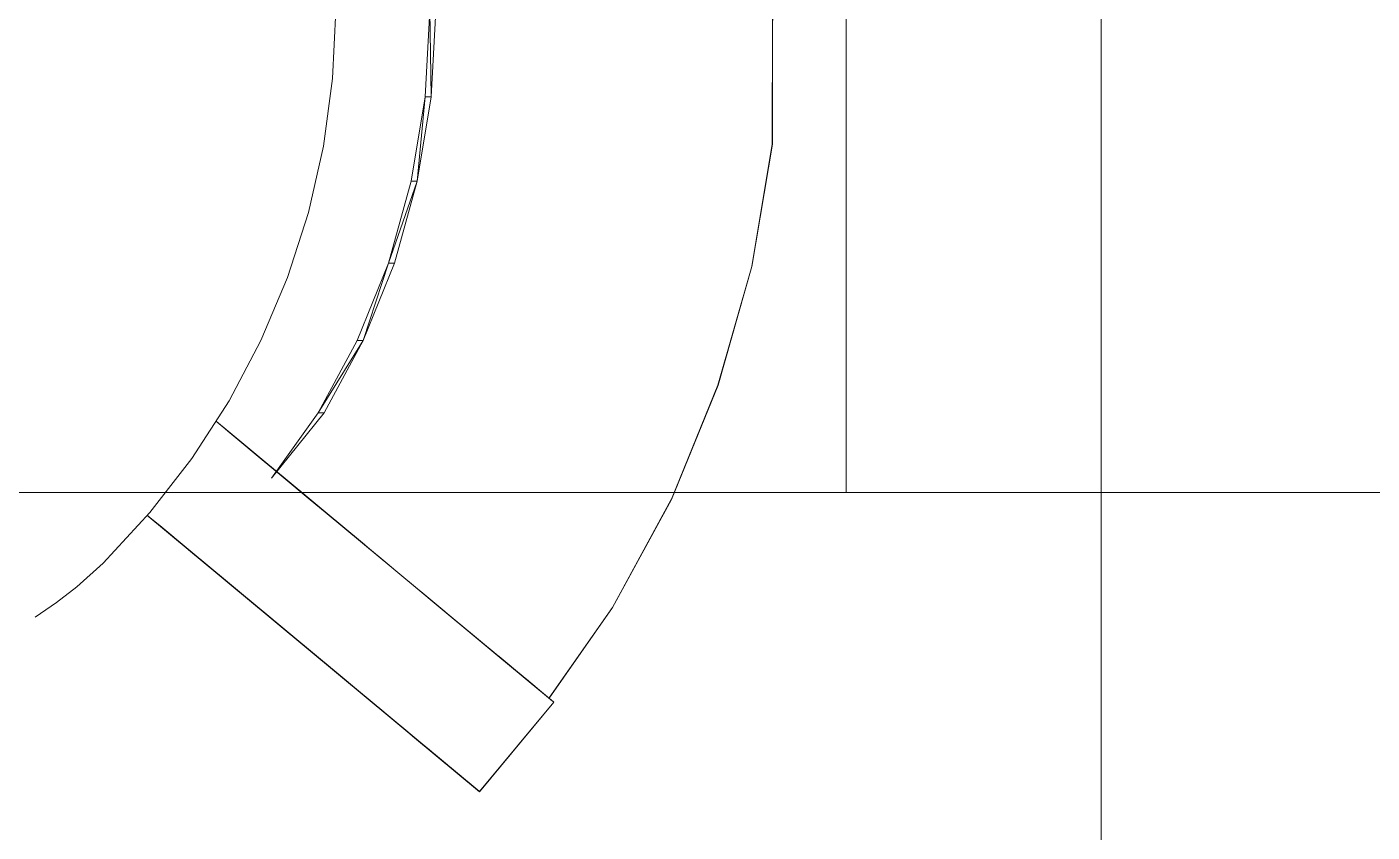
# Model space of a CAD drawing. Extents: x -566 to 72611, y -487 to 32334.
# Drawn here: x 170.12 to 183.16, y 170.46 to 178.26 of the extents above; entities that cross this region are included whole.
import ezdxf

# ---------------------------------------------------------------- set-up
doc = ezdxf.new("R2010")
doc.units = 0
doc.header["$LTSCALE"] = 0.5
doc.header["$MEASUREMENT"] = 0
doc.linetypes.add('HIDDEN', pattern=[0.375, 0.25, -0.125])
doc.layers.add('ceilling', color=141, linetype='CONTINUOUS', lineweight=18)
doc.layers.add('projection', color=153, linetype='HIDDEN', lineweight=9)
doc.layers.add('floor', color=7, linetype='CONTINUOUS', lineweight=5, true_color=0xcfcfcf)
doc.layers.add('layout', color=7, linetype='CONTINUOUS', lineweight=5, true_color=0xcfcfcf)

msp = doc.modelspace()

# ---------------------------------------------------------------- hatches: boundary and pattern name
at = {"layer": 'floor'}
h = msp.add_hatch(dxfattribs=at)
h.set_pattern_fill('ANSI37', color=256, scale=100, angle=45)
h.set_pattern_definition([(90, (243.028, 267.632), (-12.5, 9e-16), []), (180, (243.028, 267.632), (-9e-16, -12.5), [])])
h.paths.add_polyline_path([(253.46925, 349.5), (154.11744, 349.5), (154.11744, 348.5), (101.14781, 348.5), (101.14781, 349.5), (0, 349.5), (0, 344.5), (36, 344.5, -0.33835703), (0, 308.66941), (0, 308.5), (0, 173.75), (253.46925, 173.75)])
h.paths.add_polyline_path([(36, 344.5), (0, 344.5), (0, 308.66941, 0.33835703)], flags=17)
h.paths.add_polyline_path([(253.46925, 173.75), (0, 173.75), (0, 173.74997), (0, 169.75), (253.46925, 169.75)])
h.paths.add_polyline_path([(253.46925, 169.75), (0, 169.75), (0, 149.21137), (36, 149.21137, -0.33835703), (0, 113.38078), (0, 113.21137), (0, 29.94998), (0, -5), (253.46925, -5)])
h.paths.add_polyline_path([(36, 149.21137), (0, 149.21137), (0, 113.38078, 0.33835703)], flags=17)
h.paths.add_polyline_path([(575.25, 169.75), (510, 169.75), (474.75, 169.75), (327.5, 169.75), (285.46925, 169.75), (285.46925, 165.75), (253.46925, 165.75), (253.46925, -5), (263.99725, -5), (263.99725, 95.99051), (287, 95.99051), (287, 97.5), (292, 97.5), (292, -5), (341.25, -5), (341.25, 13.02988), (341.25012, 15.02988), (346.24839, 15.02988, 0.36108524), (374.08728, 41.24999), (346.25012, 41.24999), (346.25012, 42.99999), (341.25, 42.99999), (341.25, 44.99999), (341.25, 97.5), (357.75, 97.5), (405.75, 97.5), (575.25, 97.5)])

# ---------------------------------------------------------------- linework, layer by layer
at = {"layer": 'ceilling'}
for p, q in [((178.06343, 349.5), (178.06343, 173.75)), ((327.5, 173.75), (0, 173.74997))]:
    msp.add_line(p, q, dxfattribs=at)
at = {"layer": 'layout'}
for points in [[(177.34728, 177.12474, 71.92437), (177.34728, 177.12474, 71.92437), (177.35125, 179.5232, 71.91182), (177.34606, 177.1255, 71.96455)], [(173.0841, 177.7616, 58.93004), (173.0841, 177.7616, 58.93004), (173.11468, 178.42087, 58.93004), (173.0841, 177.7616, 60.05685)], [(173.11468, 178.42087, 60.05685), (173.11468, 178.42087, 60.05685), (173.0841, 177.7616, 60.05685), (173.11468, 178.42087, 58.93004)], [(174.02813, 178.41902, 61.94669), (174.02813, 178.41902, 61.94669), (174.03926, 177.58525, 62.83911), (173.98176, 177.58539, 61.94955)], [(174.08575, 178.41889, 62.83624), (174.08575, 178.41889, 62.83624), (174.02813, 178.41902, 61.94669), (174.03926, 177.58525, 62.83911)], [(172.99542, 177.10742, 58.93004), (172.99542, 177.10742, 58.93004), (173.0841, 177.7616, 58.93004), (172.99542, 177.10742, 60.05685)], [(173.0841, 177.7616, 60.05685), (173.0841, 177.7616, 60.05685), (172.99542, 177.10742, 60.05685), (173.0841, 177.7616, 58.93004)], [(173.8473, 176.76575, 61.95813), (173.8473, 176.76575, 61.95813), (173.90479, 176.76562, 62.84769), (173.98176, 177.58539, 61.94955)], [(174.03926, 177.58525, 62.83911), (174.03926, 177.58525, 62.83911), (173.98176, 177.58539, 61.94955), (173.90479, 176.76562, 62.84769)], [(172.84952, 176.46322, 58.93004), (172.84952, 176.46322, 58.93004), (172.99542, 177.10742, 58.93004), (172.84952, 176.46322, 60.05685)], [(172.99542, 177.10742, 60.05685), (172.99542, 177.10742, 60.05685), (172.84952, 176.46322, 60.05685), (172.99542, 177.10742, 58.93004)], [(177.34728, 177.12474, 71.92437), (177.34728, 177.12474, 71.92437), (177.14837, 175.94139, 71.94748), (177.34484, 177.12441, 71.88413)], [(173.8473, 176.76575, 61.95813), (173.8473, 176.76575, 61.95813), (173.62695, 175.97366, 61.97227), (173.90479, 176.76562, 62.84769)], [(173.68445, 175.97352, 62.86182), (173.68445, 175.97352, 62.86182), (173.90479, 176.76562, 62.84769), (173.62695, 175.97366, 61.97227)], [(172.64726, 175.83378, 58.93004), (172.64726, 175.83378, 58.93004), (172.84952, 176.46322, 58.93004), (172.64726, 175.83378, 60.05685)], [(172.84952, 176.46322, 60.05685), (172.84952, 176.46322, 60.05685), (172.64726, 175.83378, 60.05685), (172.84952, 176.46322, 58.93004)], [(173.32431, 175.22222, 61.99172), (173.32431, 175.22222, 61.99172), (173.3818, 175.22209, 62.88128), (173.62695, 175.97366, 61.97227)], [(173.68445, 175.97352, 62.86182), (173.68445, 175.97352, 62.86182), (173.62695, 175.97366, 61.97227), (173.3818, 175.22209, 62.88128)], [(176.82099, 174.78903, 71.98148), (176.82099, 174.78903, 71.98148), (177.14837, 175.94139, 71.94748), (176.8199, 174.7909, 72.02164)], [(172.39035, 175.22384, 58.93004), (172.39035, 175.22384, 58.93004), (172.64726, 175.83378, 58.93004), (172.39035, 175.22384, 60.05685)], [(172.64726, 175.83378, 60.05685), (172.64726, 175.83378, 60.05685), (172.39035, 175.22384, 60.05685), (172.64726, 175.83378, 58.93004)], [(172.08064, 174.63794, 58.93004), (172.08064, 174.63794, 58.93004), (172.39035, 175.22384, 58.93004), (172.08064, 174.63794, 60.05685)], [(172.39035, 175.22384, 60.05685), (172.39035, 175.22384, 60.05685), (172.08064, 174.63794, 60.05685), (172.39035, 175.22384, 58.93004)], [(173.32431, 175.22222, 61.99172), (173.32431, 175.22222, 61.99172), (172.94439, 174.52385, 62.01618), (173.3818, 175.22209, 62.88128)], [(173.00189, 174.52372, 62.90574), (173.00189, 174.52372, 62.90574), (173.3818, 175.22209, 62.88128), (172.94439, 174.52385, 62.01618)], [(176.8199, 174.7909, 72.02164), (176.8199, 174.7909, 72.02164), (176.36848, 173.68495, 72.06605), (176.82099, 174.78903, 71.98148)], [(176.36933, 173.6826, 72.0259), (176.36933, 173.6826, 72.0259), (176.82099, 174.78903, 71.98148), (176.36848, 173.68495, 72.06605)], [(176.82099, 174.78903, 71.98148), (176.82099, 174.78903, 71.98148), (176.36933, 173.6826, 72.0259), (176.81843, 174.78849, 71.94125)], [(171.72034, 174.08049, 58.93004), (171.72034, 174.08049, 58.93004), (172.08064, 174.63794, 58.93004), (171.72034, 174.08049, 60.05685)], [(172.08064, 174.63794, 60.05685), (172.08064, 174.63794, 60.05685), (171.72034, 174.08049, 60.05685), (172.08064, 174.63794, 58.93004)], [(172.94439, 174.52385, 62.01618), (172.94439, 174.52385, 62.01618), (172.49346, 173.89013, 62.04524), (173.00189, 174.52372, 62.90574)], [(172.8268, 173.71604, 59.12624), (172.8268, 173.71604, 59.12624), (172.80694, 173.73257, 58.90376), (171.95835, 174.43791, 59.01377)], [(171.97882, 174.42092, 59.24274), (171.97882, 174.42092, 59.24274), (172.8268, 173.71604, 59.12624), (171.95835, 174.43791, 59.01377)], [(171.96481, 174.43252, 53.44645), (171.96481, 174.43252, 53.44645), (172.86176, 173.68697, 53.0002), (172.01379, 174.39182, 52.88348)], [(172.814, 173.72673, 53.55014), (172.814, 173.72673, 53.55014), (172.86176, 173.68697, 53.0002), (171.96481, 174.43252, 53.44645)], [(172.84787, 173.69857, 59.34856), (172.84787, 173.69857, 59.34856), (172.8268, 173.71604, 59.12624), (171.97882, 174.42092, 59.24274)], [(172.00038, 174.40293, 59.47154), (172.00038, 174.40293, 59.47154), (172.84787, 173.69857, 59.34856), (171.97882, 174.42092, 59.24274)], [(172.86871, 173.68125, 59.55784), (172.86871, 173.68125, 59.55784), (172.84787, 173.69857, 59.34856), (172.00038, 174.40293, 59.47154)], [(172.02438, 174.38298, 59.71208), (172.02438, 174.38298, 59.71208), (172.86871, 173.68125, 59.55784), (172.00038, 174.40293, 59.47154)], [(172.01379, 174.39182, 52.88348), (172.01379, 174.39182, 52.88348), (172.91525, 173.64257, 52.45103), (172.06849, 174.34634, 52.32131)], [(172.86176, 173.68697, 53.0002), (172.86176, 173.68697, 53.0002), (172.91525, 173.64257, 52.45103), (172.01379, 174.39182, 52.88348)], [(173.39309, 173.24537, 63.17395), (173.39309, 173.24537, 63.17395), (172.86871, 173.68125, 59.55784), (172.02438, 174.38298, 59.71208)], [(172.55547, 173.94162, 63.37397), (172.55547, 173.94162, 63.37397), (173.39309, 173.24537, 63.17395), (172.02438, 174.38298, 59.71208)], [(172.06849, 174.34634, 52.32131), (172.06849, 174.34634, 52.32131), (172.97434, 173.59345, 51.90273), (172.12892, 174.29609, 51.76002)], [(172.91525, 173.64257, 52.45103), (172.91525, 173.64257, 52.45103), (172.97434, 173.59345, 51.90273), (172.06849, 174.34634, 52.32131)], [(172.12892, 174.29609, 51.76002), (172.12892, 174.29609, 51.76002), (173.03903, 173.53965, 51.35538), (172.1952, 174.24101, 51.1997)], [(172.97434, 173.59345, 51.90273), (172.97434, 173.59345, 51.90273), (173.03903, 173.53965, 51.35538), (172.12892, 174.29609, 51.76002)], [(172.1952, 174.24101, 51.1997), (172.1952, 174.24101, 51.1997), (173.10933, 173.4812, 50.80907), (172.2672, 174.18118, 50.64045)], [(173.03903, 173.53965, 51.35538), (173.03903, 173.53965, 51.35538), (173.10933, 173.4812, 50.80907), (172.1952, 174.24101, 51.1997)], [(171.31238, 173.55564, 58.93004), (171.31238, 173.55564, 58.93004), (171.72034, 174.08049, 58.93004), (171.31238, 173.55564, 60.05685)], [(171.72034, 174.08049, 60.05685), (171.72034, 174.08049, 60.05685), (171.31238, 173.55564, 60.05685), (171.72034, 174.08049, 58.93004)], [(172.2672, 174.18118, 50.64045), (172.2672, 174.18118, 50.64045), (173.18536, 173.41806, 50.26387), (172.34494, 174.11655, 50.08234)], [(173.10933, 173.4812, 50.80907), (173.10933, 173.4812, 50.80907), (173.18536, 173.41806, 50.26387), (172.2672, 174.18118, 50.64045)], [(172.34494, 174.11655, 50.08234), (172.34494, 174.11655, 50.08234), (173.26687, 173.35031, 49.71989), (172.42839, 174.04717, 49.52547)], [(173.18536, 173.41806, 50.26387), (173.18536, 173.41806, 50.26387), (173.26687, 173.35031, 49.71989), (172.34494, 174.11655, 50.08234)], [(172.42839, 174.04717, 49.52547), (172.42839, 174.04717, 49.52547), (173.35422, 173.27763, 49.17523), (172.51733, 173.97329, 48.97174)], [(173.26687, 173.35031, 49.71989), (173.26687, 173.35031, 49.71989), (173.35422, 173.27763, 49.17523), (172.42839, 174.04717, 49.52547)], [(172.51733, 173.97329, 48.97174), (172.51733, 173.97329, 48.97174), (173.44097, 173.20553, 48.64936), (172.60432, 173.90098, 48.44434)], [(173.35422, 173.27763, 49.17523), (173.35422, 173.27763, 49.17523), (173.44097, 173.20553, 48.64936), (172.51733, 173.97329, 48.97174)], [(173.10117, 173.48802, 66.49699), (173.10117, 173.48802, 66.49699), (172.55547, 173.94162, 63.37397), (173.28709, 173.33351, 67.56084)], [(172.60432, 173.90098, 48.44434), (172.60432, 173.90098, 48.44434), (173.52711, 173.13395, 48.12128), (172.6901, 173.8297, 47.9185)], [(173.44097, 173.20553, 48.64936), (173.44097, 173.20553, 48.64936), (173.52711, 173.13395, 48.12128), (172.60432, 173.90098, 48.44434)], [(172.6901, 173.8297, 47.9185), (172.6901, 173.8297, 47.9185), (173.61227, 173.06316, 47.59299), (172.77489, 173.75923, 47.39245)], [(173.52711, 173.13395, 48.12128), (173.52711, 173.13395, 48.12128), (173.61227, 173.06316, 47.59299), (172.6901, 173.8297, 47.9185)], [(172.77489, 173.75923, 47.39245), (172.77489, 173.75923, 47.39245), (173.69658, 172.99314, 47.06447), (172.85872, 173.68951, 46.86617)], [(173.61227, 173.06316, 47.59299), (173.61227, 173.06316, 47.59299), (173.69658, 172.99314, 47.06447), (172.77489, 173.75923, 47.39245)], [(170.85959, 173.06734, 58.93004), (170.85959, 173.06734, 58.93004), (171.31238, 173.55564, 58.93004), (170.85959, 173.06734, 60.05685)], [(171.31238, 173.55564, 60.05685), (171.31238, 173.55564, 60.05685), (170.85959, 173.06734, 60.05685), (171.31238, 173.55564, 58.93004)], [(176.36933, 173.6826, 72.0259), (176.36933, 173.6826, 72.0259), (175.79916, 172.63634, 72.0802), (176.36677, 173.68193, 71.98568)], [(171.29351, 173.52526, 52.88348), (171.29351, 173.52526, 52.88348), (171.34822, 173.47979, 52.32131), (172.19498, 172.77601, 52.45103)], [(172.14149, 172.82041, 53.0002), (172.14149, 172.82041, 53.0002), (171.29351, 173.52526, 52.88348), (172.19498, 172.77601, 52.45103)], [(172.67282, 172.37881, 63.17395), (172.67282, 172.37881, 63.17395), (171.30411, 173.51642, 59.71208), (172.14844, 172.81466, 59.55784)], [(171.8352, 173.07506, 63.37397), (171.8352, 173.07506, 63.37397), (171.30411, 173.51642, 59.71208), (172.67282, 172.37881, 63.17395)], [(171.34822, 173.47979, 52.32131), (171.34822, 173.47979, 52.32131), (171.40865, 173.42951, 51.76002), (172.25407, 172.72689, 51.90273)], [(172.19498, 172.77601, 52.45103), (172.19498, 172.77601, 52.45103), (171.34822, 173.47979, 52.32131), (172.25407, 172.72689, 51.90273)], [(171.40865, 173.42951, 51.76002), (171.40865, 173.42951, 51.76002), (171.47493, 173.37445, 51.1997), (172.31876, 172.67309, 51.35538)], [(172.25407, 172.72689, 51.90273), (172.25407, 172.72689, 51.90273), (171.40865, 173.42951, 51.76002), (172.31876, 172.67309, 51.35538)], [(171.47493, 173.37445, 51.1997), (171.47493, 173.37445, 51.1997), (171.54693, 173.31459, 50.64045), (172.38906, 172.61464, 50.80906)], [(172.31876, 172.67309, 51.35538), (172.31876, 172.67309, 51.35538), (171.47493, 173.37445, 51.1997), (172.38906, 172.61464, 50.80906)], [(171.54693, 173.31459, 50.64045), (171.54693, 173.31459, 50.64045), (171.62466, 173.24999, 50.08234), (172.46509, 172.55151, 50.26387)], [(172.38906, 172.61464, 50.80906), (172.38906, 172.61464, 50.80906), (171.54693, 173.31459, 50.64045), (172.46509, 172.55151, 50.26387)], [(171.62466, 173.24999, 50.08234), (171.62466, 173.24999, 50.08234), (171.70812, 173.18061, 49.52547), (172.5466, 172.48375, 49.71989)], [(172.46509, 172.55151, 50.26387), (172.46509, 172.55151, 50.26387), (171.62466, 173.24999, 50.08234), (172.5466, 172.48375, 49.71989)], [(171.70812, 173.18061, 49.52547), (171.70812, 173.18061, 49.52547), (171.79706, 173.10674, 48.97174), (172.63395, 172.41107, 49.17523)], [(172.5466, 172.48375, 49.71989), (172.5466, 172.48375, 49.71989), (171.70812, 173.18061, 49.52547), (172.63395, 172.41107, 49.17523)], [(170.60698, 172.83825, 60.05685), (170.60698, 172.83825, 60.05685), (170.60698, 172.83825, 58.93004), (170.85959, 173.06734, 60.05685)], [(170.85959, 173.06734, 58.93004), (170.85959, 173.06734, 58.93004), (170.85959, 173.06734, 60.05685), (170.60698, 172.83825, 58.93004)], [(171.79706, 173.10674, 48.97174), (171.79706, 173.10674, 48.97174), (171.88405, 173.03442, 48.44434), (172.7207, 172.33897, 48.64935)], [(172.63395, 172.41107, 49.17523), (172.63395, 172.41107, 49.17523), (171.79706, 173.10674, 48.97174), (172.7207, 172.33897, 48.64935)], [(173.21535, 171.92782, 66.27911), (173.21535, 171.92782, 66.27911), (171.8352, 173.07506, 63.37397), (172.67282, 172.37881, 63.17395)], [(172.3809, 172.62146, 66.49699), (172.3809, 172.62146, 66.49699), (171.8352, 173.07506, 63.37397), (173.21535, 171.92782, 66.27911)], [(171.88405, 173.03442, 48.44434), (171.88405, 173.03442, 48.44434), (171.96982, 172.96315, 47.9185), (172.80684, 172.26739, 48.12128)], [(172.7207, 172.33897, 48.64935), (172.7207, 172.33897, 48.64935), (171.88405, 173.03442, 48.44434), (172.80684, 172.26739, 48.12128)], [(171.96982, 172.96315, 47.9185), (171.96982, 172.96315, 47.9185), (172.05462, 172.89267, 47.39245), (172.892, 172.1966, 47.59299)], [(172.80684, 172.26739, 48.12128), (172.80684, 172.26739, 48.12128), (171.96982, 172.96315, 47.9185), (172.892, 172.1966, 47.59299)], [(174.78129, 172.09158, 70.61703), (174.78129, 172.09158, 70.61703), (174.72597, 172.13751, 70.39111), (173.69658, 172.99314, 47.06447)], [(173.90687, 172.81828, 70.68393), (173.90687, 172.81828, 70.68393), (174.78129, 172.09158, 70.61703), (173.69658, 172.99314, 47.06447)], [(170.40717, 172.68607, 60.05685), (170.40717, 172.68607, 60.05685), (170.40717, 172.68607, 58.93004), (170.60698, 172.83825, 60.05685)], [(170.60698, 172.83825, 58.93004), (170.60698, 172.83825, 58.93004), (170.60698, 172.83825, 60.05685), (170.40717, 172.68607, 58.93004)], [(172.05462, 172.89267, 47.39245), (172.05462, 172.89267, 47.39245), (172.13845, 172.82295, 46.86617), (172.97631, 172.12658, 47.06447)], [(172.892, 172.1966, 47.59299), (172.892, 172.1966, 47.59299), (172.05462, 172.89267, 47.39245), (172.97631, 172.12658, 47.06447)], [(172.13845, 172.82295, 46.86617), (172.13845, 172.82295, 46.86617), (172.22142, 172.75404, 46.33966), (173.05952, 172.05739, 46.53571)], [(172.97631, 172.12658, 47.06447), (172.97631, 172.12658, 47.06447), (172.13845, 172.82295, 46.86617), (173.05952, 172.05739, 46.53571)], [(174.83867, 172.04377, 70.84214), (174.83867, 172.04377, 70.84214), (174.78129, 172.09158, 70.61703), (173.90687, 172.81828, 70.68393)], [(173.95816, 172.77571, 70.83027), (173.95816, 172.77571, 70.83027), (174.83867, 172.04377, 70.84214), (173.90687, 172.81828, 70.68393)], [(174.01141, 172.73142, 70.97549), (174.01141, 172.73142, 70.97549), (174.83867, 172.04377, 70.84214), (173.95816, 172.77571, 70.83027)], [(170.20029, 172.5432, 60.05685), (170.20029, 172.5432, 60.05685), (170.20029, 172.5432, 58.93004), (170.40717, 172.68607, 60.05685)], [(170.40717, 172.68607, 58.93004), (170.40717, 172.68607, 58.93004), (170.40717, 172.68607, 60.05685), (170.20029, 172.5432, 58.93004)], [(172.22142, 172.75404, 46.33966), (172.22142, 172.75404, 46.33966), (172.30341, 172.68588, 45.81293), (173.14189, 171.98893, 46.00674)], [(173.05952, 172.05739, 46.53571), (173.05952, 172.05739, 46.53571), (172.22142, 172.75404, 46.33966), (173.14189, 171.98893, 46.00674)], [(172.30341, 172.68588, 45.81293), (172.30341, 172.68588, 45.81293), (172.38443, 172.61853, 45.28599), (173.22327, 171.9213, 45.47755)], [(173.14189, 171.98893, 46.00674), (173.14189, 171.98893, 46.00674), (172.30341, 172.68588, 45.81293), (173.22327, 171.9213, 45.47755)], [(174.89849, 171.99414, 71.06638), (174.89849, 171.99414, 71.06638), (174.83867, 172.04377, 70.84214), (174.01141, 172.73142, 70.97549)], [(174.06672, 172.68543, 71.11958), (174.06672, 172.68543, 71.11958), (174.89849, 171.99414, 71.06638), (174.01141, 172.73142, 70.97549)], [(174.96039, 171.94266, 71.28973), (174.96039, 171.94266, 71.28973), (174.89849, 171.99414, 71.06638), (174.06672, 172.68543, 71.11958)], [(174.12411, 172.63778, 71.26247), (174.12411, 172.63778, 71.26247), (174.96039, 171.94266, 71.28973), (174.06672, 172.68543, 71.11958)], [(173.40115, 171.77342, 67.34216), (173.40115, 171.77342, 67.34216), (172.3809, 172.62146, 66.49699), (173.21535, 171.92782, 66.27911)], [(172.56682, 172.46695, 67.56084), (172.56682, 172.46695, 67.56084), (172.3809, 172.62146, 66.49699), (173.40115, 171.77342, 67.34216)], [(172.38443, 172.61853, 45.28599), (172.38443, 172.61853, 45.28599), (172.46448, 172.55196, 44.75883), (173.30368, 171.85446, 44.94815)], [(173.22327, 171.9213, 45.47755), (173.22327, 171.9213, 45.47755), (172.38443, 172.61853, 45.28599), (173.30368, 171.85446, 44.94815)], [(172.46448, 172.55196, 44.75883), (172.46448, 172.55196, 44.75883), (172.54367, 172.48617, 44.23145), (173.38312, 171.78839, 44.41853)], [(173.30368, 171.85446, 44.94815), (173.30368, 171.85446, 44.94815), (172.46448, 172.55196, 44.75883), (173.38312, 171.78839, 44.41853)], [(174.18344, 172.58842, 71.40414), (174.18344, 172.58842, 71.40414), (174.96039, 171.94266, 71.28973), (174.12411, 172.63778, 71.26247)], [(175.02447, 171.88935, 71.51215), (175.02447, 171.88935, 71.51215), (174.96039, 171.94266, 71.28973), (174.18344, 172.58842, 71.40414)], [(174.24484, 172.53743, 71.54452), (174.24484, 172.53743, 71.54452), (175.02447, 171.88935, 71.51215), (174.18344, 172.58842, 71.40414)], [(175.09075, 171.83424, 71.7336), (175.09075, 171.83424, 71.7336), (175.02447, 171.88935, 71.51215), (174.24484, 172.53743, 71.54452)], [(174.30808, 172.48479, 71.68359), (174.30808, 172.48479, 71.68359), (175.09075, 171.83424, 71.7336), (174.24484, 172.53743, 71.54452)], [(175.18368, 171.75709, 72.16083), (175.18368, 171.75709, 72.16083), (175.79916, 172.63634, 72.0802), (175.18332, 171.76015, 72.20093)], [(172.54367, 172.48617, 44.23145), (172.54367, 172.48617, 44.23145), (172.62189, 172.42117, 43.70387), (173.46171, 171.72311, 43.88869)], [(173.38312, 171.78839, 44.41853), (173.38312, 171.78839, 44.41853), (172.54367, 172.48617, 44.23145), (173.46171, 171.72311, 43.88869)], [(173.43612, 171.74438, 67.54053), (173.43612, 171.74438, 67.54053), (172.56682, 172.46695, 67.56084), (173.40115, 171.77342, 67.34216)], [(173.47145, 171.71497, 67.73835), (173.47145, 171.71497, 67.73835), (172.56682, 172.46695, 67.56084), (173.43612, 171.74438, 67.54053)], [(172.60215, 172.43754, 67.76163), (172.60215, 172.43754, 67.76163), (172.56682, 172.46695, 67.56084), (173.47145, 171.71497, 67.73835)], [(173.50739, 171.68516, 67.93604), (173.50739, 171.68516, 67.93604), (172.60215, 172.43754, 67.76163), (173.47145, 171.71497, 67.73835)], [(172.63809, 172.40767, 67.96268), (172.63809, 172.40767, 67.96268), (172.60215, 172.43754, 67.76163), (173.50739, 171.68516, 67.93604)], [(172.62189, 172.42117, 43.70387), (172.62189, 172.42117, 43.70387), (172.69913, 172.35696, 43.17608), (173.53931, 171.65863, 43.35866)], [(173.46171, 171.72311, 43.88869), (173.46171, 171.72311, 43.88869), (172.62189, 172.42117, 43.70387), (173.53931, 171.65863, 43.35866)], [(173.5437, 171.6549, 68.13358), (173.5437, 171.6549, 68.13358), (172.63809, 172.40767, 67.96268), (173.50739, 171.68516, 67.93604)], [(172.67452, 172.37737, 68.16358), (172.67452, 172.37737, 68.16358), (172.63809, 172.40767, 67.96268), (173.5437, 171.6549, 68.13358)], [(174.37338, 172.43054, 71.82132), (174.37338, 172.43054, 71.82132), (175.09075, 171.83424, 71.7336), (174.30808, 172.48479, 71.68359)], [(175.15935, 171.77731, 71.95406), (175.15935, 171.77731, 71.95406), (175.09075, 171.83424, 71.7336), (174.37338, 172.43054, 71.82132)], [(174.44063, 172.37465, 71.95763), (174.44063, 172.37465, 71.95763), (175.15935, 171.77731, 71.95406), (174.37338, 172.43054, 71.82132)], [(173.58062, 171.62423, 68.33097), (173.58062, 171.62423, 68.33097), (172.67452, 172.37737, 68.16358), (173.5437, 171.6549, 68.13358)], [(172.71156, 172.34662, 68.36434), (172.71156, 172.34662, 68.36434), (172.67452, 172.37737, 68.16358), (173.58062, 171.62423, 68.33097)], [(172.77553, 172.29346, 42.64754), (172.77553, 172.29346, 42.64754), (173.61583, 171.59501, 42.82899), (172.69913, 172.35696, 43.17608)], [(173.53931, 171.65863, 43.35866), (173.53931, 171.65863, 43.35866), (172.69913, 172.35696, 43.17608), (173.61583, 171.59501, 42.82899)], [(173.61802, 171.59314, 68.52824), (173.61802, 171.59314, 68.52824), (172.71156, 172.34662, 68.36434), (173.58062, 171.62423, 68.33097)], [(172.74909, 172.31543, 68.56496), (172.74909, 172.31543, 68.56496), (172.71156, 172.34662, 68.36434), (173.61802, 171.59314, 68.52824)], [(173.65603, 171.56159, 68.72534), (173.65603, 171.56159, 68.72534), (172.74909, 172.31543, 68.56496), (173.61802, 171.59314, 68.52824)], [(172.7871, 172.28382, 68.76543), (172.7871, 172.28382, 68.76543), (172.74909, 172.31543, 68.56496), (173.65603, 171.56159, 68.72534)], [(173.69441, 171.52964, 68.9223), (173.69441, 171.52964, 68.9223), (172.7871, 172.28382, 68.76543), (173.65603, 171.56159, 68.72534)], [(172.8256, 172.25181, 68.96575), (172.8256, 172.25181, 68.96575), (172.7871, 172.28382, 68.76543), (173.69441, 171.52964, 68.9223)], [(173.7334, 171.49729, 69.11913), (173.7334, 171.49729, 69.11913), (172.8256, 172.25181, 68.96575), (173.69441, 171.52964, 68.9223)], [(172.86471, 172.21934, 69.16592), (172.86471, 172.21934, 69.16592), (172.8256, 172.25181, 68.96575), (173.7334, 171.49729, 69.11913)], [(175.23001, 171.71859, 72.1735), (175.23001, 171.71859, 72.1735), (175.15935, 171.77731, 71.95406), (174.44063, 172.37465, 71.95763)], [(174.50972, 172.31721, 72.09251), (174.50972, 172.31721, 72.09251), (175.23001, 171.71859, 72.1735), (174.44063, 172.37465, 71.95763)], [(174.58075, 172.25815, 72.22591), (174.58075, 172.25815, 72.22591), (175.23001, 171.71859, 72.1735), (174.50972, 172.31721, 72.09251)], [(175.22904, 171.71938, 72.2136), (175.22904, 171.71938, 72.2136), (175.23001, 171.71859, 72.1735), (174.58075, 172.25815, 72.22591)], [(175.22453, 171.72312, 72.25334), (175.22453, 171.72312, 72.25334), (175.22904, 171.71938, 72.2136), (174.58075, 172.25815, 72.22591)], [(174.65373, 172.19755, 72.35779), (174.65373, 172.19755, 72.35779), (175.22453, 171.72312, 72.25334), (174.58075, 172.25815, 72.22591)], [(173.77287, 171.46449, 69.31578), (173.77287, 171.46449, 69.31578), (172.86471, 172.21934, 69.16592), (173.7334, 171.49729, 69.11913)], [(172.90431, 172.18644, 69.36595), (172.90431, 172.18644, 69.36595), (172.86471, 172.21934, 69.16592), (173.77287, 171.46449, 69.31578)], [(173.81284, 171.43128, 69.51229), (173.81284, 171.43128, 69.51229), (172.90431, 172.18644, 69.36595), (173.77287, 171.46449, 69.31578)], [(172.94439, 172.15308, 69.56581), (172.94439, 172.15308, 69.56581), (172.90431, 172.18644, 69.36595), (173.81284, 171.43128, 69.51229)], [(173.85304, 171.39783, 69.70747), (173.85304, 171.39783, 69.70747), (172.94439, 172.15308, 69.56581), (173.81284, 171.43128, 69.51229)], [(172.98496, 172.11933, 69.76553), (172.98496, 172.11933, 69.76553), (172.94439, 172.15308, 69.56581), (173.85304, 171.39783, 69.70747)], [(175.21661, 171.7297, 72.29227), (175.21661, 171.7297, 72.29227), (175.22453, 171.72312, 72.25334), (174.65373, 172.19755, 72.35779)], [(175.20528, 171.73912, 72.32992), (175.20528, 171.73912, 72.32992), (175.21661, 171.7297, 72.29227), (174.65373, 172.19755, 72.35779)], [(175.19066, 171.75124, 72.36588), (175.19066, 171.75124, 72.36588), (175.20528, 171.73912, 72.32992), (174.65373, 172.19755, 72.35779)], [(174.67456, 172.18017, 72.39133), (174.67456, 172.18017, 72.39133), (175.19066, 171.75124, 72.36588), (174.65373, 172.19755, 72.35779)], [(175.17299, 171.76593, 72.39969), (175.17299, 171.76593, 72.39969), (175.19066, 171.75124, 72.36588), (174.67456, 172.18017, 72.39133)], [(174.69807, 172.16068, 72.42224), (174.69807, 172.16068, 72.42224), (175.17299, 171.76593, 72.39969), (174.67456, 172.18017, 72.39133)], [(175.15252, 171.78298, 72.43098), (175.15252, 171.78298, 72.43098), (175.17299, 171.76593, 72.39969), (174.69807, 172.16068, 72.42224)], [(174.7239, 172.13923, 72.45023), (174.7239, 172.13923, 72.45023), (175.15252, 171.78298, 72.43098), (174.69807, 172.16068, 72.42224)], [(175.12937, 171.80222, 72.4594), (175.12937, 171.80222, 72.4594), (175.15252, 171.78298, 72.43098), (174.7239, 172.13923, 72.45023)], [(174.7518, 172.11603, 72.47504), (174.7518, 172.11603, 72.47504), (175.12937, 171.80222, 72.4594), (174.7239, 172.13923, 72.45023)], [(173.90178, 171.35725, 69.93687), (173.90178, 171.35725, 69.93687), (172.98496, 172.11933, 69.76553), (173.85304, 171.39783, 69.70747)], [(173.02639, 172.08496, 69.96616), (173.02639, 172.08496, 69.96616), (172.98496, 172.11933, 69.76553), (173.90178, 171.35725, 69.93687)], [(173.95258, 171.31502, 70.16437), (173.95258, 171.31502, 70.16437), (173.02639, 172.08496, 69.96616), (173.90178, 171.35725, 69.93687)], [(173.07719, 172.04264, 70.20547), (173.07719, 172.04264, 70.20547), (173.02639, 172.08496, 69.96616), (173.95258, 171.31502, 70.16437)], [(174.0057, 171.27095, 70.39111), (174.0057, 171.27095, 70.39111), (173.07719, 172.04264, 70.20547), (173.95258, 171.31502, 70.16437)], [(173.1308, 171.99817, 70.44511), (173.1308, 171.99817, 70.44511), (173.07719, 172.04264, 70.20547), (174.0057, 171.27095, 70.39111)], [(174.06102, 171.22499, 70.61703), (174.06102, 171.22499, 70.61703), (173.1308, 171.99817, 70.44511), (174.0057, 171.27095, 70.39111)], [(173.1866, 171.95172, 70.68393), (173.1866, 171.95172, 70.68393), (173.1308, 171.99817, 70.44511), (174.06102, 171.22499, 70.61703)], [(175.10379, 171.82346, 72.48462), (175.10379, 171.82346, 72.48462), (175.12937, 171.80222, 72.4594), (174.7518, 172.11603, 72.47504)], [(174.78153, 172.09133, 72.49644), (174.78153, 172.09133, 72.49644), (175.10379, 171.82346, 72.48462), (174.7518, 172.11603, 72.47504)], [(175.07613, 171.84642, 72.50632), (175.07613, 171.84642, 72.50632), (175.10379, 171.82346, 72.48462), (174.78153, 172.09133, 72.49644)], [(174.81284, 172.06532, 72.51423), (174.81284, 172.06532, 72.51423), (175.07613, 171.84642, 72.50632), (174.78153, 172.09133, 72.49644)], [(175.05871, 171.86092, 72.517), (175.05871, 171.86092, 72.517), (175.07613, 171.84642, 72.50632), (174.81284, 172.06532, 72.51423)], [(174.84537, 172.03827, 72.52822), (174.84537, 172.03827, 72.52822), (175.05871, 171.86092, 72.517), (174.81284, 172.06532, 72.51423)], [(175.01607, 171.89639, 72.53825), (175.01607, 171.89639, 72.53825), (175.05871, 171.86092, 72.517), (174.84537, 172.03827, 72.52822)], [(174.87888, 172.01042, 72.53832), (174.87888, 172.01042, 72.53832), (175.01607, 171.89639, 72.53825), (174.84537, 172.03827, 72.52822)], [(174.87888, 172.01042, 72.53832), (174.87888, 172.01042, 72.53832), (174.98195, 171.92476, 72.54437), (174.91299, 171.98205, 72.5444)], [(174.87888, 172.01042, 72.53832), (174.87888, 172.01042, 72.53832), (175.01607, 171.89639, 72.53825), (174.98195, 171.92476, 72.54437)], [(174.1184, 171.17722, 70.84214), (174.1184, 171.17722, 70.84214), (173.1866, 171.95172, 70.68393), (174.06102, 171.22499, 70.61703)], [(173.23789, 171.90915, 70.83027), (173.23789, 171.90915, 70.83027), (173.1866, 171.95172, 70.68393), (174.1184, 171.17722, 70.84214)], [(173.29113, 171.86487, 70.97549), (173.29113, 171.86487, 70.97549), (173.23789, 171.90915, 70.83027), (174.1184, 171.17722, 70.84214)], [(174.17822, 171.12758, 71.06638), (174.17822, 171.12758, 71.06638), (173.29113, 171.86487, 70.97549), (174.1184, 171.17722, 70.84214)], [(173.34645, 171.81887, 71.11958), (173.34645, 171.81887, 71.11958), (173.29113, 171.86487, 70.97549), (174.17822, 171.12758, 71.06638)], [(174.94747, 171.9534, 72.54643), (174.94747, 171.9534, 72.54643), (174.98195, 171.92476, 72.54437), (174.91299, 171.98205, 72.5444)], [(174.24011, 171.0761, 71.28973), (174.24011, 171.0761, 71.28973), (173.34645, 171.81887, 71.11958), (174.17822, 171.12758, 71.06638)], [(173.40383, 171.77122, 71.26247), (173.40383, 171.77122, 71.26247), (173.34645, 171.81887, 71.11958), (174.24011, 171.0761, 71.28973)], [(173.46317, 171.72186, 71.40414), (173.46317, 171.72186, 71.40414), (173.40383, 171.77122, 71.26247), (174.24011, 171.0761, 71.28973)], [(174.3042, 171.02279, 71.51215), (174.3042, 171.02279, 71.51215), (173.46317, 171.72186, 71.40414), (174.24011, 171.0761, 71.28973)], [(173.52457, 171.67087, 71.54453), (173.52457, 171.67087, 71.54453), (173.46317, 171.72186, 71.40414), (174.3042, 171.02279, 71.51215)], [(174.37048, 170.96768, 71.7336), (174.37048, 170.96768, 71.7336), (173.52457, 171.67087, 71.54453), (174.3042, 171.02279, 71.51215)], [(173.58781, 171.61824, 71.68359), (173.58781, 171.61824, 71.68359), (173.52457, 171.67087, 71.54453), (174.37048, 170.96768, 71.7336)], [(173.65311, 171.56398, 71.82132), (173.65311, 171.56398, 71.82132), (173.58781, 171.61824, 71.68359), (174.37048, 170.96768, 71.7336)], [(174.50876, 170.85282, 72.2136), (174.50876, 170.85282, 72.2136), (174.50974, 170.85203, 72.1735), (175.22904, 171.71938, 72.2136)], [(175.23001, 171.71859, 72.1735), (175.23001, 171.71859, 72.1735), (175.22904, 171.71938, 72.2136), (174.50974, 170.85203, 72.1735)], [(174.43907, 170.91076, 71.95406), (174.43907, 170.91076, 71.95406), (173.65311, 171.56398, 71.82132), (174.37048, 170.96768, 71.7336)], [(173.72036, 171.5081, 71.95763), (173.72036, 171.5081, 71.95763), (173.65311, 171.56398, 71.82132), (174.43907, 170.91076, 71.95406)], [(174.50974, 170.85203, 72.1735), (174.50974, 170.85203, 72.1735), (173.72036, 171.5081, 71.95763), (174.43907, 170.91076, 71.95406)], [(173.78944, 171.45062, 72.09251), (173.78944, 171.45062, 72.09251), (173.72036, 171.5081, 71.95763), (174.50974, 170.85203, 72.1735)], [(173.86047, 171.39159, 72.22591), (173.86047, 171.39159, 72.22591), (173.78944, 171.45062, 72.09251), (174.50974, 170.85203, 72.1735)], [(174.50876, 170.85282, 72.2136), (174.50876, 170.85282, 72.2136), (173.86047, 171.39159, 72.22591), (174.50974, 170.85203, 72.1735)], [(174.50425, 170.85653, 72.25334), (174.50425, 170.85653, 72.25334), (173.86047, 171.39159, 72.22591), (174.50876, 170.85282, 72.2136)], [(173.93345, 171.331, 72.3578), (173.93345, 171.331, 72.3578), (173.86047, 171.39159, 72.22591), (174.50425, 170.85653, 72.25334)], [(174.49634, 170.86314, 72.29227), (174.49634, 170.86314, 72.29227), (173.93345, 171.331, 72.3578), (174.50425, 170.85653, 72.25334)], [(174.485, 170.87256, 72.32992), (174.485, 170.87256, 72.32992), (173.93345, 171.331, 72.3578), (174.49634, 170.86314, 72.29227)], [(174.47038, 170.88468, 72.36588), (174.47038, 170.88468, 72.36588), (173.93345, 171.331, 72.3578), (174.485, 170.87256, 72.32992)], [(173.95429, 171.31361, 72.39133), (173.95429, 171.31361, 72.39133), (173.93345, 171.331, 72.3578), (174.47038, 170.88468, 72.36588)], [(174.45272, 170.89937, 72.39969), (174.45272, 170.89937, 72.39969), (173.95429, 171.31361, 72.39133), (174.47038, 170.88468, 72.36588)], [(173.9778, 171.29412, 72.42224), (173.9778, 171.29412, 72.42224), (173.95429, 171.31361, 72.39133), (174.45272, 170.89937, 72.39969)], [(174.43225, 170.91642, 72.43098), (174.43225, 170.91642, 72.43098), (173.9778, 171.29412, 72.42224), (174.45272, 170.89937, 72.39969)], [(174.00363, 171.27267, 72.45023), (174.00363, 171.27267, 72.45023), (173.9778, 171.29412, 72.42224), (174.43225, 170.91642, 72.43098)], [(174.4091, 170.93567, 72.4594), (174.4091, 170.93567, 72.4594), (174.00363, 171.27267, 72.45023), (174.43225, 170.91642, 72.43098)], [(174.03153, 171.24947, 72.47504), (174.03153, 171.24947, 72.47504), (174.00363, 171.27267, 72.45023), (174.4091, 170.93567, 72.4594)], [(174.38352, 170.95691, 72.48462), (174.38352, 170.95691, 72.48462), (174.03153, 171.24947, 72.47504), (174.4091, 170.93567, 72.4594)], [(174.06126, 171.22474, 72.49644), (174.06126, 171.22474, 72.49644), (174.03153, 171.24947, 72.47504), (174.38352, 170.95691, 72.48462)], [(174.35586, 170.97986, 72.50632), (174.35586, 170.97986, 72.50632), (174.06126, 171.22474, 72.49644), (174.38352, 170.95691, 72.48462)], [(174.09257, 171.19876, 72.51423), (174.09257, 171.19876, 72.51423), (174.06126, 171.22474, 72.49644), (174.35586, 170.97986, 72.50632)], [(174.33844, 170.99436, 72.517), (174.33844, 170.99436, 72.517), (174.09257, 171.19876, 72.51423), (174.35586, 170.97986, 72.50632)], [(174.1251, 171.17171, 72.52823), (174.1251, 171.17171, 72.52823), (174.09257, 171.19876, 72.51423), (174.33844, 170.99436, 72.517)], [(174.29579, 171.02983, 72.53825), (174.29579, 171.02983, 72.53825), (174.1251, 171.17171, 72.52823), (174.33844, 170.99436, 72.517)], [(174.15861, 171.14386, 72.53832), (174.15861, 171.14386, 72.53832), (174.1251, 171.17171, 72.52823), (174.29579, 171.02983, 72.53825)], [(174.26168, 171.0582, 72.54437), (174.26168, 171.0582, 72.54437), (174.15861, 171.14386, 72.53832), (174.29579, 171.02983, 72.53825)], [(174.19272, 171.11549, 72.5444), (174.19272, 171.11549, 72.5444), (174.15861, 171.14386, 72.53832), (174.26168, 171.0582, 72.54437)], [(174.2272, 171.08685, 72.54643), (174.2272, 171.08685, 72.54643), (174.19272, 171.11549, 72.5444), (174.26168, 171.0582, 72.54437)], [(174.33844, 170.99436, 72.517), (174.33844, 170.99436, 72.517), (174.3265, 171.00425, 72.52426), (174.29579, 171.02983, 72.53825)]]:
    msp.add_3dface(points, dxfattribs=at)
at = {"layer": 'projection'}
msp.add_line((259.75, 173.75), (0, 173.75), dxfattribs=at)

doc.saveas('drawing.dxf')
